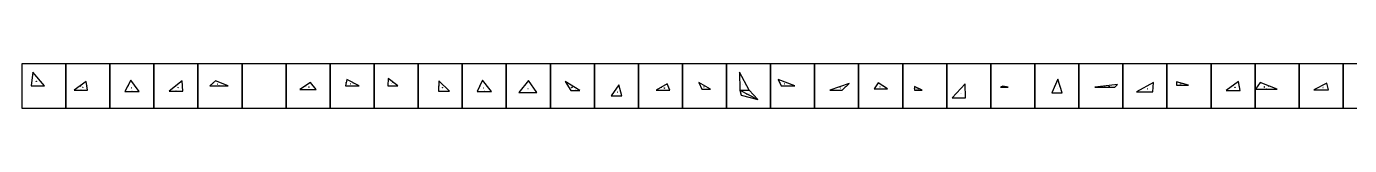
# Model space of a CAD drawing. Header units: millimetres. Extents: x 0 to 121000, y 0 to 607.
# Drawn here: x 75553 to 90572, y 0 to 500 of the extents above; entities that cross this region are included whole.
import ezdxf

# ---------------------------------------------------------------- set-up
doc = ezdxf.new("R2010")
doc.units = ezdxf.units.MM

msp = doc.modelspace()

# ---------------------------------------------------------------- linework, layer by layer
for points in [[(75500, 0), (76000, 0), (76000, 500), (75500, 500), (75500, 0)], [(76000, 0), (76500, 0), (76500, 500), (76000, 500), (76000, 0)], [(76500, 0), (77000, 0), (77000, 500), (76500, 500), (76500, 0)], [(77000, 0), (77500, 0), (77500, 500), (77000, 500), (77000, 0)], [(77500, 0), (78000, 0), (78000, 500), (77500, 500), (77500, 0)], [(78000, 0), (78500, 0), (78500, 500), (78000, 500), (78000, 0)], [(78500, 0), (79000, 0), (79000, 500), (78500, 500), (78500, 0)], [(79000, 0), (79500, 0), (79500, 500), (79000, 500), (79000, 0)], [(79500, 0), (80000, 0), (80000, 500), (79500, 500), (79500, 0)], [(80000, 0), (80500, 0), (80500, 500), (80000, 500), (80000, 0)], [(80500, 0), (81000, 0), (81000, 500), (80500, 500), (80500, 0)], [(81000, 0), (81500, 0), (81500, 500), (81000, 500), (81000, 0)], [(81500, 0), (82000, 0), (82000, 500), (81500, 500), (81500, 0)], [(82000, 0), (82500, 0), (82500, 500), (82000, 500), (82000, 0)], [(82500, 0), (83000, 0), (83000, 500), (82500, 500), (82500, 0)], [(83000, 0), (83500, 0), (83500, 500), (83000, 500), (83000, 0)], [(83500, 0), (84000, 0), (84000, 500), (83500, 500), (83500, 0)], [(84000, 0), (84500, 0), (84500, 500), (84000, 500), (84000, 0)], [(84500, 0), (85000, 0), (85000, 500), (84500, 500), (84500, 0)], [(85000, 0), (85500, 0), (85500, 500), (85000, 500), (85000, 0)], [(85500, 0), (86000, 0), (86000, 500), (85500, 500), (85500, 0)], [(86000, 0), (86500, 0), (86500, 500), (86000, 500), (86000, 0)], [(86500, 0), (87000, 0), (87000, 500), (86500, 500), (86500, 0)], [(87000, 0), (87500, 0), (87500, 500), (87000, 500), (87000, 0)], [(87500, 0), (88000, 0), (88000, 500), (87500, 500), (87500, 0)], [(88000, 0), (88500, 0), (88500, 500), (88000, 500), (88000, 0)], [(88500, 0), (89000, 0), (89000, 500), (88500, 500), (88500, 0)], [(89000, 0), (89500, 0), (89500, 500), (89000, 500), (89000, 0)], [(89500, 0), (90000, 0), (90000, 500), (89500, 500), (89500, 0)], [(90000, 0), (90500, 0), (90500, 500), (90000, 500), (90000, 0)], [(90500, 0), (91000, 0), (91000, 500), (90500, 500), (90500, 0)]]:
    msp.add_lwpolyline(points, close=True)
at = {"color": 1}
for points in [[(75626, 406), (75606, 251)], [(75759, 251), (75626, 406)], [(76739, 315), (76669, 187)], [(76834, 187), (76739, 315)], [(77322, 310), (77174, 192)], [(77328, 192), (77322, 310)], [(77698, 310), (77634, 251)], [(77844, 251), (77698, 310)], [(79191, 325), (79173, 251)], [(79329, 251), (79191, 325)], [(79660, 335), (79655, 251)], [(79767, 251), (79660, 335)], [(80236, 309), (80231, 193)], [(80354, 193), (80236, 309)], [(80729, 316), (80669, 186)], [(80832, 186), (80729, 316)], [(81251, 313), (81143, 177)], [(81346, 177), (81251, 313)], [(81835, 200), (81667, 302)], [(81667, 302), (81731, 200)], [(83757, 204), (83646, 406)], [(83646, 406), (83652, 204)], [(84276, 251), (84088, 325)], [(84088, 325), (84121, 251)], [(87261, 329), (87192, 173)], [(87309, 173), (87261, 329)], [(89312, 302), (89172, 200)], [(89330, 200), (89312, 302)], [(75606, 251), (75759, 251)], [(76232, 300), (76096, 202)], [(76096, 202), (76247, 202)], [(76247, 202), (76232, 300)], [(76669, 187), (76834, 187)], [(77174, 192), (77328, 192)], [(77634, 251), (77844, 251)], [(78778, 291), (78658, 211)], [(78658, 211), (78843, 211)], [(78843, 211), (78778, 291)], [(79173, 251), (79329, 251)], [(79655, 251), (79767, 251)], [(80231, 193), (80354, 193)], [(80669, 186), (80832, 186)], [(81143, 177), (81346, 177)], [(81731, 200), (81835, 200)], [(82278, 262), (82192, 140)], [(82310, 140), (82278, 262)], [(82825, 273), (82701, 204)], [(82701, 204), (82858, 204)], [(82858, 204), (82825, 273)], [(83318, 214), (83184, 288)], [(83184, 288), (83219, 214)], [(83219, 214), (83318, 214)], [(83652, 204), (83665, 147)], [(83856, 96), (83757, 204)], [(84121, 251), (84276, 251)], [(84894, 280), (84674, 204)], [(84674, 204), (84814, 204)], [(84814, 204), (84894, 280)], [(85223, 285), (85175, 217)], [(85175, 217), (85328, 217)], [(85328, 217), (85223, 285)], [(85635, 244), (85633, 204)], [(85633, 204), (85721, 204)], [(85721, 204), (85635, 244)], [(86209, 275), (86062, 115)], [(86213, 115), (86209, 275)], [(86635, 248), (86611, 235)], [(86611, 235), (86699, 235)], [(86699, 235), (86635, 248)], [(87192, 173), (87309, 173)], [(87938, 266), (87680, 236)], [(87680, 236), (87907, 236)], [(87907, 236), (87938, 266)], [(88347, 291), (88155, 182)], [(88155, 182), (88340, 182)], [(88340, 182), (88347, 291)], [(88608, 296), (88607, 259)], [(88607, 259), (88745, 259)], [(88745, 259), (88608, 296)], [(89172, 200), (89330, 200)], [(89559, 289), (89503, 213)], [(89503, 213), (89751, 213)], [(89751, 213), (89559, 289)], [(90314, 281), (90168, 208)], [(90168, 208), (90334, 208)], [(90334, 208), (90314, 281)], [(82192, 140), (82310, 140)], [(83665, 147), (83856, 96)], [(86062, 115), (86213, 115)]]:
    msp.add_lwpolyline(points, dxfattribs=at)
at = {"color": 250}
for points in [[(75617, 329), (75617, 329), (75616, 329)], [(75617, 328), (75617, 328), (75617, 328), (75617, 328), (75616, 328), (75616, 328)], [(75617, 327), (75617, 328), (75616, 328), (75616, 327), (75617, 327), (75617, 328)], [(75692, 327), (75692, 327), (75691, 327), (75692, 327), (75692, 327), (75692, 327), (75692, 328)], [(83651, 305), (83650, 305), (83650, 305), (83650, 305), (83650, 305), (83650, 305)], [(83651, 304), (83650, 305), (83650, 305), (83650, 304), (83650, 304), (83650, 305)], [(83701, 304), (83700, 304), (83701, 305)], [(83701, 303), (83701, 304), (83702, 304)], [(75681, 252), (75682, 252), (75682, 251)], [(75683, 252), (75682, 252), (75682, 252), (75682, 251)], [(75683, 252), (75683, 252), (75683, 252), (75683, 251)], [(76165, 249), (76165, 250), (76165, 251), (76164, 250), (76164, 250), (76165, 250)], [(76171, 204), (76171, 204), (76171, 204), (76171, 203), (76171, 203), (76171, 203), (76171, 203)], [(76172, 204), (76171, 203), (76171, 203), (76172, 203), (76172, 203), (76171, 203)], [(76173, 203), (76172, 203), (76172, 204), (76172, 203)], [(76238, 250), (76238, 251), (76239, 250)], [(76238, 251), (76238, 251), (76238, 251), (76238, 251), (76238, 251), (76239, 251), (76239, 251), (76239, 251), (76239, 251)], [(76705, 250), (76705, 250), (76705, 250), (76704, 250)], [(76706, 251), (76706, 251), (76706, 251), (76705, 251), (76706, 251), (76705, 252), (76705, 251)], [(76705, 250), (76705, 251), (76706, 251), (76706, 250), (76705, 251), (76705, 251)], [(76750, 188), (76750, 188), (76751, 188), (76751, 188), (76751, 188), (76751, 187), (76751, 187), (76750, 187), (76750, 187)], [(76752, 188), (76751, 188), (76751, 187), (76752, 187), (76752, 188), (76751, 188)], [(76785, 250), (76785, 250), (76785, 250), (76785, 251), (76785, 251), (76785, 251), (76786, 251), (76786, 251), (76786, 251)], [(76786, 250), (76785, 250), (76786, 250)], [(77249, 250), (77249, 250), (77249, 250), (77249, 250), (77248, 250), (77249, 251)], [(77248, 249), (77248, 250), (77248, 250), (77248, 250), (77248, 250), (77248, 250)], [(77249, 251), (77249, 250), (77249, 251)], [(77250, 193), (77251, 193), (77250, 192)], [(77251, 193), (77251, 193), (77251, 192)], [(77324, 252), (77324, 251), (77324, 252), (77325, 252)], [(77324, 251), (77324, 251), (77325, 251)], [(77324, 250), (77324, 250), (77325, 250)], [(77667, 279), (77667, 279), (77667, 280), (77666, 279), (77666, 280), (77666, 280)], [(77738, 252), (77738, 252), (77739, 252), (77739, 252), (77738, 252), (77738, 251), (77739, 251)], [(77739, 252), (77739, 252), (77739, 251)], [(77771, 279), (77771, 279), (77771, 279), (77771, 280)], [(78719, 250), (78719, 249), (78718, 250)], [(78750, 212), (78750, 213), (78750, 212)], [(78750, 213), (78750, 213), (78751, 213), (78751, 212), (78750, 212), (78751, 212), (78751, 212), (78750, 212), (78750, 212)], [(78751, 213), (78751, 213), (78751, 212)], [(78810, 250), (78809, 250), (78810, 251)], [(78809, 251), (78809, 251), (78809, 250), (78809, 251), (78809, 251), (78810, 251)], [(78810, 249), (78810, 249), (78810, 250), (78810, 250), (78810, 250), (78810, 250), (78810, 250), (78811, 250), (78811, 250)], [(79184, 289), (79184, 288), (79183, 288)], [(79184, 288), (79184, 287), (79183, 288)], [(79183, 287), (79183, 287), (79184, 287), (79183, 287)], [(79250, 252), (79250, 252), (79250, 252), (79250, 252), (79250, 252), (79250, 251), (79250, 251)], [(79251, 252), (79251, 252), (79251, 252), (79251, 252), (79251, 252), (79251, 251), (79251, 251)], [(79252, 252), (79251, 252), (79251, 252), (79252, 252), (79252, 251), (79251, 251)], [(79259, 287), (79259, 287), (79259, 287), (79259, 287), (79260, 287), (79260, 287), (79259, 288)], [(79260, 287), (79260, 286), (79260, 287), (79260, 287), (79260, 287), (79260, 287)], [(79659, 294), (79659, 293), (79658, 293)], [(79659, 293), (79659, 292), (79658, 292)], [(79711, 252), (79711, 252), (79711, 251)], [(79713, 292), (79712, 292), (79713, 293)], [(79714, 291), (79714, 291), (79713, 291), (79714, 292), (79714, 291), (79714, 292), (79714, 292)], [(80235, 252), (80235, 252), (80235, 252), (80235, 252), (80235, 252), (80234, 252), (80234, 252)], [(80235, 251), (80235, 251), (80234, 251)], [(80294, 251), (80294, 250), (80294, 250), (80293, 250), (80294, 251), (80294, 251)], [(80294, 250), (80294, 250), (80294, 251)], [(80295, 249), (80294, 249), (80295, 250)], [(80700, 250), (80700, 251), (80700, 250), (80699, 251)], [(80700, 250), (80700, 250), (80699, 250), (80699, 250), (80699, 250), (80700, 250)], [(80701, 251), (80701, 251), (80700, 251), (80700, 251), (80700, 251), (80700, 251), (80700, 251), (80700, 252), (80700, 252)], [(80750, 187), (80750, 187), (80750, 187), (80750, 187), (80750, 187), (80750, 187), (80750, 186), (80750, 186), (80750, 187)], [(80751, 187), (80750, 187), (80751, 187), (80751, 186)], [(80751, 187), (80751, 187), (80751, 187), (80751, 187), (80751, 186), (80751, 186)], [(80780, 250), (80779, 250), (80779, 251), (80779, 251), (80780, 251), (80780, 251), (80780, 251)], [(80780, 249), (80780, 249), (80780, 250), (80780, 250), (80780, 250), (80780, 250), (80781, 250), (80781, 250), (80781, 250)], [(81197, 243), (81198, 244), (81198, 243), (81197, 244)], [(81199, 245), (81199, 244), (81199, 244), (81198, 244), (81198, 245), (81198, 245), (81198, 245)], [(81244, 178), (81244, 178), (81244, 177)], [(81245, 178), (81244, 178), (81244, 178), (81245, 178), (81245, 177), (81244, 177)], [(81245, 178), (81245, 178), (81246, 178), (81246, 178), (81245, 178), (81246, 178), (81246, 177), (81245, 177), (81245, 177)], [(81297, 244), (81297, 244), (81298, 245)], [(81298, 243), (81298, 243), (81297, 243), (81298, 243), (81298, 243), (81298, 244), (81298, 244), (81299, 243), (81298, 243)], [(81297, 243), (81297, 244), (81298, 244)], [(81699, 252), (81700, 252), (81699, 252)], [(81700, 251), (81701, 251), (81699, 251)], [(81750, 251), (81750, 250), (81750, 250), (81749, 250), (81750, 251), (81750, 251)], [(81751, 250), (81751, 250), (81750, 250), (81750, 250), (81751, 250), (81751, 250), (81751, 251)], [(81751, 250), (81751, 249), (81751, 250)], [(81783, 201), (81782, 201), (81782, 200), (81783, 200), (81783, 201), (81782, 201)], [(81783, 201), (81784, 201), (81783, 200)], [(82236, 200), (82236, 201), (82236, 200), (82236, 200), (82235, 200), (82235, 201)], [(82235, 199), (82236, 200), (82235, 200), (82235, 200), (82235, 200), (82235, 200)], [(82236, 201), (82237, 201), (82236, 200), (82236, 201), (82236, 201), (82236, 201), (82236, 201)], [(82762, 237), (82763, 237), (82763, 237), (82763, 237), (82762, 237), (82763, 238)], [(82764, 238), (82764, 238), (82764, 237), (82764, 238), (82764, 238), (82764, 238), (82763, 238), (82764, 238), (82764, 238)], [(82764, 237), (82763, 237), (82763, 238)], [(82779, 205), (82779, 205), (82779, 205), (82779, 205), (82779, 205), (82779, 204), (82779, 204)], [(82780, 205), (82779, 205), (82780, 205), (82780, 204)], [(82780, 205), (82780, 205), (82780, 205), (82780, 204)], [(82841, 237), (82840, 237), (82841, 238)], [(82840, 238), (82840, 237), (82841, 238), (82841, 238), (82841, 238), (82841, 238)], [(83202, 252), (83203, 252), (83203, 252), (83202, 252), (83202, 252), (83202, 252), (83202, 251), (83202, 252), (83202, 252)], [(83203, 251), (83202, 251), (83203, 251), (83202, 251)], [(83249, 250), (83250, 250), (83250, 250), (83249, 250), (83250, 251), (83250, 251)], [(83251, 249), (83251, 249), (83250, 249), (83251, 250), (83251, 250), (83251, 250), (83251, 250)], [(83267, 215), (83268, 216), (83268, 215)], [(83268, 216), (83268, 216), (83269, 216), (83269, 215), (83268, 215), (83269, 215), (83269, 215), (83268, 215), (83268, 215)], [(83269, 215), (83269, 216), (83269, 216), (83269, 215), (83269, 215), (83269, 215), (83269, 215)], [(84105, 289), (84106, 289), (84105, 289)], [(84105, 289), (84106, 288), (84105, 288)], [(84106, 288), (84106, 288), (84106, 288), (84106, 288), (84106, 288), (84106, 288), (84105, 287), (84105, 288), (84105, 288)], [(84181, 287), (84181, 287), (84182, 287), (84181, 287), (84181, 288), (84182, 287)], [(84182, 286), (84182, 287), (84182, 287), (84182, 287), (84182, 287), (84182, 287)], [(84198, 252), (84198, 252), (84198, 252), (84198, 252), (84198, 252), (84198, 251), (84198, 251)], [(84743, 205), (84743, 205), (84744, 205), (84744, 205), (84743, 205), (84744, 205), (84744, 204), (84743, 204), (84743, 205)], [(84745, 205), (84745, 205), (84745, 205), (84745, 205), (84745, 204), (84745, 204)], [(84784, 241), (84785, 241), (84785, 241), (84784, 242)], [(84786, 242), (84785, 241), (84785, 242)], [(84852, 242), (84852, 243), (84853, 243), (84853, 243), (84853, 242), (84853, 242), (84853, 242), (84853, 242), (84853, 242)], [(84854, 243), (84854, 243), (84853, 244), (84854, 244), (84854, 243), (84854, 243)], [(84853, 243), (84853, 243), (84853, 243), (84853, 243), (84854, 243), (84853, 242)], [(85200, 251), (85200, 251), (85200, 251), (85200, 250), (85199, 251), (85199, 251)], [(85250, 218), (85250, 218), (85251, 218), (85251, 218), (85251, 218), (85251, 218), (85251, 217), (85250, 217), (85250, 218)], [(85252, 218), (85252, 218), (85252, 217)], [(85274, 250), (85274, 250), (85274, 250), (85274, 251), (85275, 250), (85275, 251), (85274, 251)], [(85275, 250), (85275, 250), (85275, 250), (85275, 250), (85275, 251), (85275, 250)], [(85276, 250), (85275, 249), (85276, 250)], [(85635, 225), (85636, 225), (85636, 224), (85635, 225), (85635, 225), (85635, 225), (85635, 225)], [(85636, 224), (85636, 224), (85635, 224)], [(85635, 223), (85635, 224), (85636, 223), (85635, 223)], [(85676, 206), (85676, 206), (85676, 206), (85676, 205), (85676, 205), (85676, 205), (85676, 205)], [(85677, 223), (85678, 223), (85678, 223), (85677, 223), (85678, 224), (85678, 223)], [(85677, 206), (85678, 206), (85677, 205)], [(85678, 222), (85678, 223), (85679, 223)], [(86136, 193), (86136, 193), (86135, 194)], [(86137, 195), (86137, 194), (86136, 195)], [(86136, 194), (86137, 194), (86136, 194), (86136, 194), (86136, 194), (86136, 194), (86136, 194), (86136, 195), (86136, 194)], [(86210, 195), (86209, 196), (86210, 196)], [(86209, 194), (86209, 195), (86210, 194)], [(86210, 194), (86209, 194), (86210, 194)], [(86624, 240), (86624, 240), (86623, 240), (86623, 240), (86623, 240), (86623, 240), (86623, 241), (86623, 241), (86624, 241)], [(86624, 241), (86624, 240), (86624, 241)], [(86654, 236), (86654, 236), (86654, 236), (86654, 236), (86654, 236), (86654, 236), (86654, 235), (86654, 235), (86654, 235)], [(86655, 236), (86655, 236), (86655, 236), (86655, 236), (86655, 235), (86655, 235)], [(86667, 240), (86667, 240), (86666, 240), (86666, 240), (86667, 240), (86667, 241), (86667, 241)], [(86666, 240), (86666, 240), (86666, 240), (86666, 240), (86666, 240), (86666, 241), (86666, 241), (86666, 241), (86666, 241)], [(86668, 240), (86667, 240), (86667, 241)], [(87228, 251), (87228, 251), (87228, 251), (87228, 251), (87228, 251), (87228, 251), (87227, 251), (87228, 252), (87228, 252)], [(87228, 250), (87228, 251), (87227, 251), (87227, 251), (87227, 250), (87228, 251)], [(87250, 174), (87250, 175), (87250, 175), (87250, 174), (87250, 174), (87250, 174), (87250, 174), (87250, 174), (87250, 174)], [(87250, 175), (87251, 175), (87250, 174)], [(87251, 174), (87251, 174), (87251, 175), (87251, 175), (87251, 174), (87251, 174)], [(87283, 251), (87284, 251), (87284, 251), (87284, 252), (87284, 251), (87284, 251)], [(87284, 251), (87284, 250), (87283, 251), (87284, 251)], [(87284, 250), (87284, 250), (87283, 250), (87284, 250), (87284, 250), (87285, 250), (87284, 250)], [(87792, 238), (87792, 238), (87793, 238), (87793, 237), (87792, 237), (87792, 237), (87793, 237)], [(87794, 238), (87793, 238), (87793, 237), (87794, 237), (87794, 237), (87793, 237)], [(87809, 250), (87809, 249), (87808, 249), (87808, 250), (87809, 250), (87808, 250), (87808, 250), (87809, 250), (87809, 250)], [(87810, 250), (87810, 250), (87809, 249), (87809, 250), (87809, 250), (87809, 250), (87809, 250), (87810, 250), (87810, 250)], [(87810, 250), (87810, 250), (87810, 250)], [(87921, 251), (87921, 251), (87921, 252), (87922, 251), (87922, 251), (87922, 251), (87922, 251), (87922, 251), (87922, 251)], [(87922, 253), (87922, 252), (87922, 252), (87923, 252), (87923, 252), (87923, 252)], [(88246, 183), (88247, 183), (88247, 183)], [(88247, 183), (88248, 183), (88247, 183)], [(88248, 183), (88248, 183), (88248, 183), (88248, 183), (88248, 183), (88248, 183)], [(88252, 236), (88252, 236), (88252, 236), (88252, 236), (88252, 236), (88252, 237), (88251, 236)], [(88251, 236), (88252, 236), (88251, 235), (88251, 236)], [(88343, 238), (88343, 237), (88342, 237), (88342, 238), (88343, 238), (88343, 237)], [(88342, 236), (88342, 237), (88343, 236)], [(88343, 236), (88342, 236), (88343, 236)], [(88609, 279), (88609, 278), (88608, 279)], [(88608, 277), (88608, 278), (88609, 278), (88609, 277), (88608, 277), (88608, 278)], [(88675, 260), (88675, 261), (88675, 260)], [(88676, 277), (88676, 277), (88676, 277), (88676, 277), (88676, 277), (88676, 277), (88676, 278), (88676, 277), (88676, 277)], [(88676, 277), (88677, 277), (88677, 276), (88676, 276), (88676, 277), (88677, 277)], [(88676, 261), (88676, 261), (88676, 260)], [(88677, 261), (88676, 261), (88676, 260), (88677, 260), (88677, 260), (88676, 260)], [(88677, 276), (88677, 276), (88677, 276), (88677, 277), (88677, 277), (88677, 277), (88677, 277), (88678, 277), (88678, 277)], [(89242, 249), (89243, 250), (89243, 250), (89242, 250), (89242, 250), (89242, 250)], [(89244, 251), (89244, 250), (89243, 251)], [(89250, 201), (89250, 201), (89250, 201), (89250, 201), (89250, 201), (89250, 200), (89250, 200)], [(89251, 201), (89251, 201), (89251, 201), (89251, 201), (89251, 201), (89251, 200), (89251, 200)], [(89251, 201), (89251, 201), (89252, 201), (89252, 201), (89252, 201), (89252, 200), (89252, 200), (89251, 200), (89251, 200)], [(89320, 251), (89320, 251), (89320, 252), (89320, 252), (89320, 251), (89321, 251), (89320, 252)], [(89320, 250), (89320, 251), (89321, 251)], [(89320, 250), (89320, 250), (89320, 250), (89320, 250), (89320, 250), (89321, 250), (89321, 250)], [(89532, 250), (89532, 249), (89531, 250)], [(89533, 251), (89533, 251), (89532, 251)], [(89532, 250), (89533, 250), (89532, 250), (89532, 250), (89532, 250), (89532, 250), (89532, 251), (89532, 251), (89532, 251)], [(89626, 214), (89626, 214), (89626, 213)], [(89626, 214), (89627, 214), (89626, 213)], [(89654, 250), (89655, 250), (89654, 250), (89654, 250), (89654, 251), (89655, 250)], [(90242, 244), (90242, 243), (90242, 243), (90241, 244), (90242, 244), (90241, 244), (90241, 244), (90242, 244), (90242, 244)], [(90243, 244), (90243, 244), (90242, 244), (90242, 244), (90242, 244), (90242, 245), (90242, 244)], [(90251, 210), (90250, 210), (90251, 210), (90251, 209)], [(90251, 210), (90251, 210), (90251, 210), (90251, 210), (90251, 210), (90251, 209), (90251, 209), (90251, 209), (90251, 209)], [(90323, 245), (90323, 245), (90322, 245), (90323, 245), (90323, 245), (90323, 245), (90323, 245)], [(90323, 243), (90323, 244), (90324, 244)], [(90323, 244), (90323, 244), (90324, 244)], [(82251, 141), (82251, 142), (82251, 141)], [(83760, 123), (83760, 123), (83760, 123), (83760, 123), (83760, 123), (83760, 122), (83760, 122)], [(83761, 123), (83760, 123), (83760, 122), (83761, 122), (83761, 123), (83760, 123)], [(83806, 149), (83805, 149), (83806, 150)], [(86136, 116), (86136, 116), (86137, 116), (86137, 116), (86136, 116), (86136, 115), (86137, 115)], [(86138, 116), (86137, 116), (86137, 116), (86138, 116), (86138, 115), (86137, 115)], [(86138, 116), (86138, 116), (86138, 116), (86138, 116), (86138, 115), (86138, 115)]]:
    msp.add_lwpolyline(points, dxfattribs=at)
at = {"color": 5}
for points in [[(75662, 302), (75663, 303), (75663, 302)], [(75664, 302), (75663, 302), (75663, 303), (75664, 303), (75664, 302), (75663, 302)], [(75665, 302), (75664, 302), (75665, 303), (75665, 302)], [(76190, 235), (76191, 236), (76191, 234)], [(76192, 235), (76191, 235), (76191, 236), (76192, 236), (76192, 234), (76191, 234)], [(76193, 236), (76192, 236), (76192, 235), (76193, 235), (76193, 234), (76192, 234)], [(76746, 230), (76746, 230), (76746, 229)], [(76748, 230), (76747, 230), (76747, 230), (76748, 230), (76748, 229), (76747, 229)], [(76749, 230), (76748, 230), (76748, 229), (76749, 229), (76749, 230), (76748, 230)], [(77273, 231), (77274, 232), (77274, 231)], [(77275, 231), (77274, 231), (77274, 232), (77275, 232), (77275, 231), (77274, 231)], [(77276, 231), (77275, 231), (77275, 232), (77276, 232), (77276, 231), (77275, 231)], [(77723, 271), (77723, 271), (77724, 271), (77724, 271), (77723, 271), (77723, 270), (77724, 270)], [(78758, 238), (78758, 239), (78759, 239), (78759, 238), (78758, 238), (78758, 237), (78759, 237)], [(78761, 239), (78760, 238), (78760, 237), (78761, 237), (78761, 238), (78760, 238)], [(79229, 276), (79229, 276), (79230, 276), (79230, 276), (79229, 276), (79229, 275), (79230, 275)], [(79692, 279), (79692, 280), (79693, 280), (79693, 279), (79692, 279), (79692, 278), (79693, 278)], [(79694, 279), (79694, 280), (79694, 278)], [(80272, 232), (80272, 233), (80273, 233), (80273, 232), (80272, 232), (80272, 231), (80273, 231)], [(80273, 232), (80274, 233), (80274, 231)], [(80275, 233), (80274, 232), (80274, 231), (80275, 231), (80275, 232), (80274, 232)], [(80742, 230), (80742, 230), (80742, 230), (80742, 229), (80742, 229), (80742, 229), (80742, 229)], [(80743, 229), (80744, 230), (80744, 229)], [(80744, 230), (80745, 230), (80744, 229)], [(81245, 222), (81245, 223), (81246, 223), (81246, 222), (81245, 222), (81245, 221), (81246, 221)], [(81246, 222), (81247, 223), (81247, 221)], [(81742, 234), (81742, 235), (81743, 235), (81743, 234), (81742, 234), (81742, 233), (81743, 233)], [(81744, 234), (81744, 235), (81744, 233)], [(81746, 234), (81745, 234), (81745, 235), (81746, 235), (81746, 233), (81745, 233)], [(82258, 181), (82258, 181), (82259, 181), (82259, 181), (82258, 181), (82258, 180), (82259, 180)], [(82259, 181), (82259, 181), (82260, 181), (82260, 181), (82259, 181), (82259, 180), (82260, 180)], [(82260, 181), (82260, 181), (82261, 181), (82261, 181), (82260, 181), (82260, 180), (82261, 180)], [(82793, 227), (82793, 228), (82794, 228), (82794, 227), (82793, 227), (82793, 226), (82794, 226)], [(82794, 227), (82794, 228), (82795, 228), (82795, 227), (82794, 227), (82794, 226), (82795, 226)], [(82795, 227), (82795, 228), (82796, 228), (82796, 227), (82796, 227), (82796, 227), (82796, 226), (82795, 226), (82795, 226)], [(83238, 239), (83238, 240), (83239, 240), (83239, 239), (83238, 239), (83238, 238), (83239, 238)], [(83240, 239), (83240, 240), (83240, 240), (83240, 239), (83240, 239), (83240, 238), (83240, 238)], [(83241, 240), (83242, 240), (83241, 238)], [(83684, 271), (83684, 272), (83684, 272), (83684, 271), (83684, 271), (83684, 270), (83684, 270)], [(83685, 271), (83685, 272), (83686, 272), (83686, 271), (83685, 271), (83685, 270), (83686, 270)], [(83753, 168), (83753, 169), (83754, 169), (83754, 168), (83754, 168), (83754, 168), (83754, 167), (83753, 167), (83753, 167)], [(83756, 168), (83756, 168), (83756, 169), (83756, 167)], [(84160, 276), (84160, 276), (84161, 276), (84161, 276), (84160, 276), (84160, 275), (84161, 275)], [(84161, 276), (84161, 276), (84162, 276), (84162, 276), (84161, 276), (84161, 275), (84162, 275)], [(84163, 276), (84162, 276), (84162, 276), (84163, 276), (84163, 275), (84162, 275)], [(84792, 230), (84792, 230), (84793, 230), (84793, 229), (84792, 229), (84792, 229), (84793, 229)], [(84794, 230), (84794, 230), (84794, 230), (84794, 230), (84794, 229), (84794, 229), (84794, 229), (84794, 229), (84794, 229)], [(84795, 229), (84796, 230), (84796, 229)], [(85240, 240), (85240, 240), (85241, 240), (85241, 240), (85240, 240), (85240, 239), (85241, 239)], [(85241, 240), (85241, 240), (85242, 240), (85242, 240), (85242, 240), (85242, 239), (85242, 239), (85241, 239), (85241, 239)], [(85242, 240), (85242, 240), (85243, 240), (85243, 240), (85242, 240), (85242, 239), (85243, 239)], [(85661, 218), (85661, 218), (85662, 218), (85662, 217), (85661, 217), (85661, 217), (85662, 217)], [(85662, 218), (85662, 218), (85663, 218), (85663, 218), (85663, 217), (85663, 217), (85663, 217), (85662, 217), (85662, 217)], [(85664, 218), (85664, 218), (85664, 218), (85664, 218), (85664, 217), (85664, 217), (85664, 217), (85664, 217), (85664, 217)], [(86159, 169), (86159, 169), (86160, 169), (86160, 168), (86159, 168), (86159, 167), (86160, 167)], [(86161, 169), (86161, 169), (86161, 169), (86161, 168), (86161, 168), (86161, 168), (86161, 167), (86161, 167), (86161, 168)], [(86163, 168), (86162, 168), (86162, 169), (86162, 167)], [(86646, 240), (86646, 240), (86647, 240), (86647, 239), (86646, 239), (86646, 238), (86647, 238)], [(86647, 240), (86647, 240), (86648, 240), (86648, 239), (86648, 239), (86648, 239), (86648, 238), (86647, 238), (86647, 239)], [(86649, 240), (86649, 240), (86649, 239), (86649, 239), (86649, 238), (86649, 238)], [(87252, 225), (87252, 226), (87253, 226), (87253, 225), (87252, 225), (87252, 224), (87253, 224)], [(87253, 226), (87253, 226), (87254, 226), (87254, 225), (87254, 225), (87254, 225), (87254, 224), (87253, 224), (87253, 225)], [(87840, 247), (87840, 247), (87841, 247), (87841, 246), (87840, 246), (87840, 245), (87841, 245)], [(87842, 246), (87841, 246), (87842, 247), (87842, 245)], [(88279, 219), (88279, 219), (88280, 219), (88280, 219), (88279, 219), (88279, 218), (88280, 218)], [(88281, 219), (88280, 219), (88281, 219), (88281, 218)], [(88281, 219), (88282, 219), (88282, 218)], [(88652, 272), (88652, 273), (88652, 273), (88652, 272), (88652, 272), (88652, 271), (88652, 271)], [(88654, 272), (88653, 272), (88653, 273), (88653, 271)], [(88654, 272), (88654, 273), (88655, 273), (88655, 272), (88654, 272), (88654, 271), (88655, 271)], [(89270, 234), (89270, 235), (89270, 235), (89270, 234), (89270, 234), (89270, 233), (89270, 233)], [(89272, 234), (89271, 234), (89271, 235), (89271, 233)], [(89273, 234), (89272, 234), (89273, 235), (89273, 233)], [(89603, 239), (89603, 239), (89603, 239), (89603, 238), (89603, 238), (89603, 237), (89603, 237)], [(89605, 238), (89604, 238), (89604, 239), (89604, 237)], [(89606, 239), (89605, 239), (89605, 238), (89606, 238), (89606, 237), (89605, 237)], [(90270, 233), (90270, 233), (90271, 233), (90271, 233), (90270, 233), (90270, 232), (90271, 232)], [(90272, 233), (90271, 233), (90272, 233), (90272, 232)], [(90273, 233), (90273, 233), (90273, 232), (90273, 232), (90273, 233), (90273, 233)], [(83722, 150), (83722, 150), (83723, 150), (83723, 149), (83723, 149), (83723, 149), (83723, 148), (83722, 148), (83722, 149)], [(83724, 149), (83724, 149), (83724, 150), (83724, 150), (83724, 148), (83724, 148)], [(83726, 150), (83725, 149), (83725, 148), (83726, 148), (83726, 149), (83725, 149)]]:
    msp.add_lwpolyline(points, dxfattribs=at)
at = {"color": 250}
for points in [[(75692, 328), (75691, 327), (75691, 328), (75692, 328), (75692, 328)], [(76165, 250), (76165, 250), (76166, 250), (76165, 250), (76165, 250), (76165, 250), (76165, 250), (76165, 251), (76165, 251), (76165, 251), (76165, 250)], [(76752, 188), (76752, 188), (76752, 188), (76752, 188), (76752, 188), (76752, 188), (76752, 188), (76752, 187), (76752, 187), (76752, 188), (76752, 188)], [(77667, 280), (77667, 280), (77667, 280), (77667, 280), (77667, 280), (77667, 280), (77667, 280), (77667, 280), (77667, 281), (77667, 280), (77667, 280)], [(77771, 280), (77770, 279), (77770, 279), (77770, 280), (77771, 280)], [(78719, 250), (78719, 250), (78720, 250), (78719, 250), (78719, 250), (78719, 250), (78719, 250), (78719, 251), (78719, 251), (78719, 251), (78719, 250)], [(79713, 292), (79713, 292), (79713, 291), (79713, 292), (79713, 292), (79713, 292), (79713, 292), (79713, 292), (79714, 292), (79713, 292), (79713, 292)], [(80234, 251), (80235, 251), (80235, 250), (80234, 250), (80234, 251)], [(80292, 194), (80292, 194), (80292, 195), (80292, 195), (80292, 194), (80292, 194), (80292, 194), (80292, 194), (80292, 194), (80292, 194), (80292, 194)], [(80293, 194), (80293, 194), (80293, 195), (80293, 195), (80293, 194), (80293, 194), (80293, 194), (80293, 194), (80293, 194), (80293, 194), (80293, 194)], [(80781, 250), (80780, 250), (80779, 250), (80780, 251), (80781, 250)], [(81198, 244), (81198, 244), (81198, 244), (81198, 244), (81198, 244), (81198, 244), (81198, 244), (81197, 244), (81198, 245), (81198, 244), (81198, 244)], [(81699, 252), (81700, 252), (81700, 252), (81699, 251), (81699, 252)], [(82293, 201), (82293, 201), (82292, 201), (82292, 201), (82293, 201), (82293, 201), (82293, 201), (82293, 201), (82293, 201), (82293, 201), (82293, 201)], [(82293, 200), (82293, 200), (82293, 200), (82292, 200), (82293, 200), (82293, 200), (82293, 200), (82293, 200), (82294, 200), (82293, 200), (82293, 200)], [(82840, 238), (82840, 238), (82840, 238), (82840, 238), (82840, 238), (82840, 238), (82840, 239), (82841, 239), (82841, 238), (82840, 238), (82840, 238)], [(83250, 250), (83250, 250), (83250, 250), (83250, 250), (83250, 250), (83250, 250), (83250, 250), (83250, 251), (83251, 250), (83250, 250), (83250, 250)], [(83659, 176), (83660, 176), (83660, 176), (83660, 176), (83660, 176), (83659, 176), (83659, 176), (83659, 176), (83659, 176), (83659, 176), (83659, 176)], [(83659, 176), (83660, 176), (83660, 175), (83659, 175), (83659, 176)], [(84198, 251), (84198, 252), (84199, 252), (84199, 251), (84198, 251)], [(84199, 252), (84199, 252), (84199, 252), (84199, 252), (84199, 252), (84199, 252), (84199, 252), (84199, 251), (84199, 251), (84199, 252), (84199, 252)], [(84744, 204), (84744, 205), (84744, 205), (84744, 204), (84744, 204)], [(84784, 241), (84784, 241), (84784, 241), (84784, 240), (84784, 241), (84784, 241), (84784, 241), (84784, 241), (84784, 242), (84784, 241), (84784, 241)], [(85199, 251), (85200, 250), (85200, 250), (85199, 250), (85199, 251)], [(85251, 218), (85251, 218), (85251, 218), (85252, 218), (85252, 218), (85251, 218), (85252, 218), (85252, 217), (85251, 217), (85251, 218), (85251, 218)], [(85677, 205), (85677, 206), (85677, 206), (85677, 206), (85677, 206), (85677, 205), (85677, 205), (85677, 205), (85677, 205), (85677, 205), (85677, 205)], [(86623, 241), (86623, 240), (86623, 239), (86622, 240), (86623, 241)], [(87227, 250), (87228, 250), (87228, 250), (87227, 250), (87227, 250)], [(87794, 237), (87794, 238), (87794, 238), (87794, 238), (87794, 238), (87794, 237), (87794, 237), (87794, 237), (87794, 237), (87794, 237), (87794, 237)], [(87922, 251), (87922, 252), (87922, 252), (87923, 251), (87922, 251)], [(89243, 250), (89243, 250), (89243, 250), (89243, 250), (89243, 250), (89243, 250), (89243, 250), (89242, 250), (89243, 251), (89243, 250), (89243, 250)], [(89627, 213), (89627, 214), (89628, 214), (89628, 213), (89627, 213)], [(89655, 250), (89655, 250), (89655, 249), (89655, 249), (89655, 250), (89655, 250), (89655, 250), (89655, 250), (89655, 250), (89655, 250), (89655, 250)], [(90241, 243), (90241, 243), (90241, 243), (90241, 243), (90241, 243), (90241, 243), (90241, 243), (90241, 244), (90241, 244), (90241, 244), (90241, 243)], [(82251, 141), (82250, 141), (82250, 142), (82251, 142), (82251, 141), (82251, 141), (82251, 141), (82251, 141), (82250, 141), (82250, 141), (82251, 141)]]:
    msp.add_lwpolyline(points, close=True, dxfattribs=at)
at = {"color": 5}
for points in [[(77725, 270), (77725, 271), (77725, 271), (77725, 270), (77725, 270)], [(77726, 270), (77726, 271), (77727, 271), (77727, 270), (77726, 270)], [(78759, 237), (78759, 239), (78760, 239), (78760, 237), (78759, 237)], [(79231, 275), (79231, 276), (79231, 276), (79231, 275), (79231, 275)], [(79232, 276), (79232, 276), (79232, 276), (79232, 276), (79232, 276), (79232, 276), (79233, 275), (79233, 275), (79232, 275), (79232, 275), (79232, 276)], [(79695, 278), (79695, 280), (79696, 280), (79696, 278), (79695, 278)], [(81248, 222), (81247, 222), (81247, 223), (81248, 223), (81248, 222), (81248, 222), (81248, 222), (81248, 221), (81247, 221), (81247, 222), (81248, 222)], [(83686, 271), (83686, 271), (83686, 272), (83687, 272), (83687, 271), (83686, 271), (83687, 271), (83687, 270), (83686, 270), (83686, 271), (83686, 271)], [(83754, 167), (83754, 169), (83755, 169), (83755, 167), (83754, 167)], [(87255, 225), (87255, 225), (87255, 226), (87255, 226), (87255, 225), (87255, 225), (87255, 225), (87255, 224), (87255, 224), (87255, 225), (87255, 225)], [(87842, 245), (87842, 247), (87843, 247), (87843, 245), (87842, 245)]]:
    msp.add_lwpolyline(points, close=True, dxfattribs=at)
at = {"color": 14}
for points in [[(83652, 204), (83757, 204)], [(83652, 204), (83856, 96)]]:
    msp.add_lwpolyline(points, dxfattribs=at)

doc.saveas('drawing.dxf')
